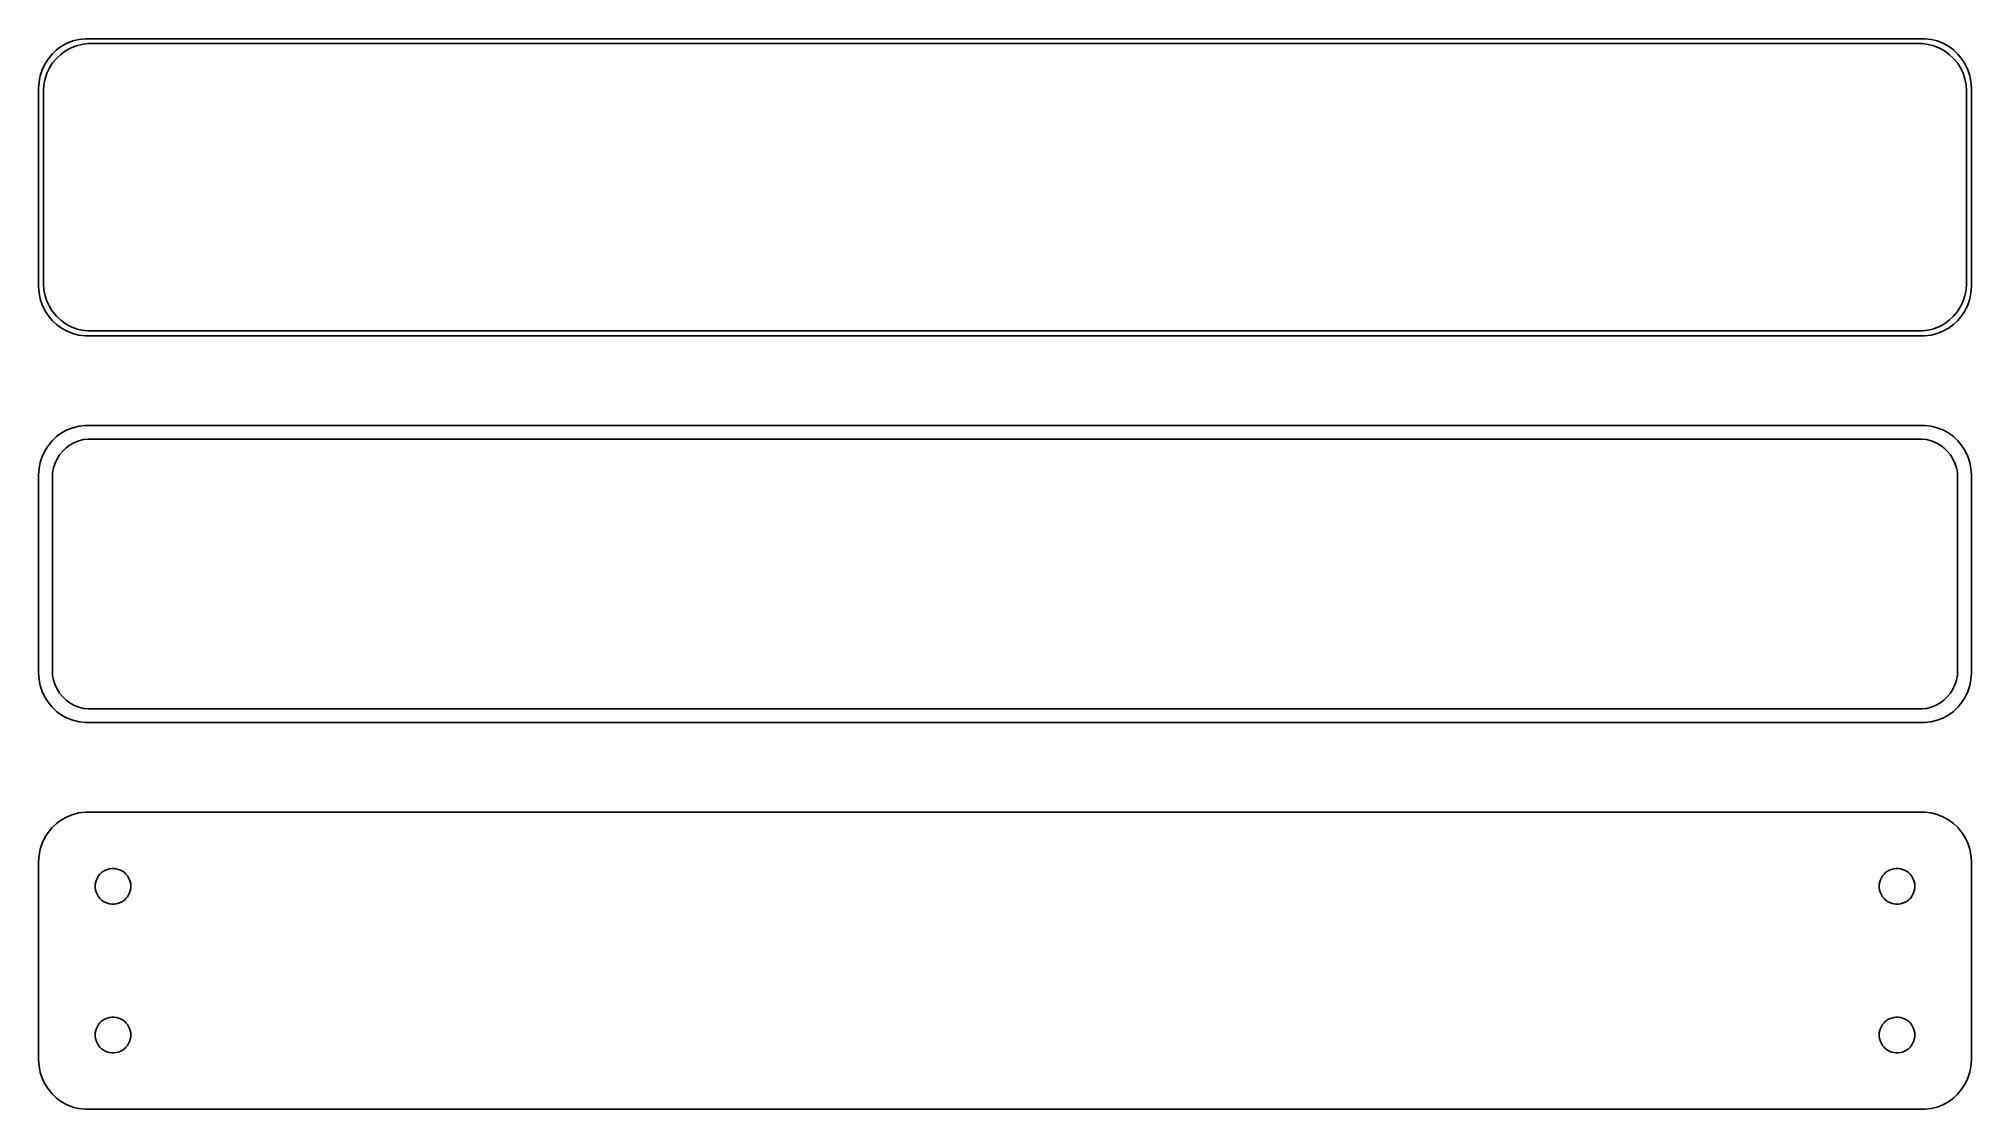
# Model space of a CAD drawing. Header units: metres. Extents: x -98 to 98, y 63 to 171.
import ezdxf

# ---------------------------------------------------------------- set-up
doc = ezdxf.new("R2010")
doc.units = ezdxf.units.M

msp = doc.modelspace()

# ---------------------------------------------------------------- linework, layer by layer
for p, q in [((-95.6871, 169.853), (-96.1448, 169.423)), ((-95.1791, 170.222), (-95.6871, 169.853)), ((-95.2778, 169.41), (-94.7952, 169.761)), ((-94.6289, 170.524), (-95.1791, 170.222)), ((-94.7952, 169.761), (-94.2724, 170.048)), ((-94.0451, 170.755), (-94.6289, 170.524)), ((-94.2724, 170.048), (-93.7178, 170.268)), ((-93.4369, 170.911), (-94.0451, 170.755)), ((-93.7178, 170.268), (-93.1401, 170.416)), ((-92.8139, 170.99), (-93.4369, 170.911)), ((-93.1401, 170.416), (-92.5482, 170.491)), ((92.8139, 170.99), (-92.8139, 170.99)), ((-92.5482, 170.491), (92.5482, 170.491)), ((92.5482, 170.491), (93.1401, 170.416)), ((93.4369, 170.911), (92.8139, 170.99)), ((93.1401, 170.416), (93.7178, 170.268)), ((94.0451, 170.755), (93.4369, 170.911)), ((93.7178, 170.268), (94.2724, 170.048)), ((94.6289, 170.524), (94.0451, 170.755)), ((94.2724, 170.048), (94.7952, 169.761)), ((95.1791, 170.222), (94.6289, 170.524)), ((94.7952, 169.761), (95.2778, 169.41)), ((95.6871, 169.853), (95.1791, 170.222)), ((96.1448, 169.423), (95.6871, 169.853)), ((-97.1489, 167.841), (-97.3429, 167.243)), ((-96.8815, 168.409), (-97.1489, 167.841)), ((-96.5451, 168.939), (-96.8815, 168.409)), ((-96.6664, 167.499), (-96.4125, 168.038)), ((-96.1448, 169.423), (-96.5451, 168.939)), ((-96.4125, 168.038), (-96.0928, 168.542)), ((-96.0928, 168.542), (-95.7126, 169.002)), ((-95.7126, 169.002), (-95.2778, 169.41)), ((95.2778, 169.41), (95.7126, 169.002)), ((95.7126, 169.002), (96.0928, 168.542)), ((96.0928, 168.542), (96.4125, 168.038)), ((96.5451, 168.939), (96.1448, 169.423)), ((96.4125, 168.038), (96.6664, 167.499)), ((96.8815, 168.409), (96.5451, 168.939)), ((97.1489, 167.841), (96.8815, 168.409)), ((97.3429, 167.243), (97.1489, 167.841)), ((-97.4606, 166.627), (-97.5, 166)), ((-97.5, 166), (-97.5, 146)), ((-97.3429, 167.243), (-97.4606, 166.627)), ((-97, 165.75), (-96.9625, 166.345)), ((-97, 146.25), (-97, 165.75)), ((-96.9625, 166.345), (-96.8508, 166.931)), ((-96.8508, 166.931), (-96.6664, 167.499)), ((96.6664, 167.499), (96.8508, 166.931)), ((96.8508, 166.931), (96.9625, 166.345)), ((96.9625, 166.345), (97, 165.75)), ((97, 165.75), (97, 146.25)), ((97.4606, 166.627), (97.3429, 167.243)), ((97.5, 166), (97.4606, 166.627)), ((97.5, 146), (97.5, 166)), ((-96.9625, 145.655), (-97, 146.25)), ((97, 146.25), (96.9625, 145.655)), ((-97.5, 146), (-97.4606, 145.373)), ((-97.4606, 145.373), (-97.3429, 144.757)), ((-97.3429, 144.757), (-97.1489, 144.159)), ((-96.8508, 145.069), (-96.9625, 145.655)), ((-96.6664, 144.501), (-96.8508, 145.069)), ((-96.4125, 143.962), (-96.6664, 144.501)), ((96.6664, 144.501), (96.4125, 143.962)), ((96.8508, 145.069), (96.6664, 144.501)), ((96.9625, 145.655), (96.8508, 145.069)), ((97.1489, 144.159), (97.3429, 144.757)), ((97.3429, 144.757), (97.4606, 145.373)), ((97.4606, 145.373), (97.5, 146)), ((-97.1489, 144.159), (-96.8815, 143.591)), ((-96.8815, 143.591), (-96.5451, 143.061)), ((-96.5451, 143.061), (-96.1448, 142.577)), ((-96.0928, 143.458), (-96.4125, 143.962)), ((-96.1448, 142.577), (-95.6871, 142.147)), ((-95.7126, 142.998), (-96.0928, 143.458)), ((-95.2778, 142.59), (-95.7126, 142.998)), ((-94.7952, 142.239), (-95.2778, 142.59)), ((95.2778, 142.59), (94.7952, 142.239)), ((95.7126, 142.998), (95.2778, 142.59)), ((95.6871, 142.147), (96.1448, 142.577)), ((96.0928, 143.458), (95.7126, 142.998)), ((96.4125, 143.962), (96.0928, 143.458)), ((96.1448, 142.577), (96.5451, 143.061)), ((96.5451, 143.061), (96.8815, 143.591)), ((96.8815, 143.591), (97.1489, 144.159)), ((-95.6871, 142.147), (-95.1791, 141.778)), ((-95.1791, 141.778), (-94.6289, 141.476)), ((-94.2724, 141.952), (-94.7952, 142.239)), ((-94.6289, 141.476), (-94.0451, 141.245)), ((-93.7178, 141.732), (-94.2724, 141.952)), ((-94.0451, 141.245), (-93.4369, 141.089)), ((-93.1401, 141.584), (-93.7178, 141.732)), ((-93.4369, 141.089), (-92.8139, 141.01)), ((-92.5482, 141.509), (-93.1401, 141.584)), ((-92.8139, 141.01), (92.8139, 141.01)), ((92.5482, 141.509), (-92.5482, 141.509)), ((93.1401, 141.584), (92.5482, 141.509)), ((92.8139, 141.01), (93.4369, 141.089)), ((93.7178, 141.732), (93.1401, 141.584)), ((93.4369, 141.089), (94.0451, 141.245)), ((94.2724, 141.952), (93.7178, 141.732)), ((94.0451, 141.245), (94.6289, 141.476)), ((94.7952, 142.239), (94.2724, 141.952)), ((94.6289, 141.476), (95.1791, 141.778)), ((95.1791, 141.778), (95.6871, 142.147)), ((-95.6871, 130.853), (-96.1448, 130.423)), ((-95.1791, 131.222), (-95.6871, 130.853)), ((-94.6289, 131.524), (-95.1791, 131.222)), ((-94.0451, 131.755), (-94.6289, 131.524)), ((-93.4369, 131.911), (-94.0451, 131.755)), ((-92.8139, 131.99), (-93.4369, 131.911)), ((92.8139, 131.99), (-92.8139, 131.99)), ((93.4369, 131.911), (92.8139, 131.99)), ((94.0451, 131.755), (93.4369, 131.911)), ((94.6289, 131.524), (94.0451, 131.755)), ((95.1791, 131.222), (94.6289, 131.524)), ((95.6871, 130.853), (95.1791, 131.222)), ((96.1448, 130.423), (95.6871, 130.853)), ((-97.1489, 128.841), (-97.3429, 128.243)), ((-96.8815, 129.409), (-97.1489, 128.841)), ((-96.5451, 129.939), (-96.8815, 129.409)), ((-96.1448, 130.423), (-96.5451, 129.939)), ((-95.6408, 128.614), (-95.3805, 129.024)), ((-95.3805, 129.024), (-95.0707, 129.399)), ((-95.0707, 129.399), (-94.7165, 129.731)), ((-94.7165, 129.731), (-94.3234, 130.017)), ((-94.3234, 130.017), (-93.8975, 130.251)), ((-93.8975, 130.251), (-93.4457, 130.43)), ((-93.4457, 130.43), (-92.9751, 130.551)), ((-92.9751, 130.551), (-92.493, 130.612)), ((-92.493, 130.612), (92.493, 130.612)), ((92.493, 130.612), (92.9751, 130.551)), ((92.9751, 130.551), (93.4457, 130.43)), ((93.4457, 130.43), (93.8975, 130.251)), ((93.8975, 130.251), (94.3234, 130.017)), ((94.3234, 130.017), (94.7165, 129.731)), ((94.7165, 129.731), (95.0707, 129.399)), ((95.0707, 129.399), (95.3805, 129.024)), ((95.3805, 129.024), (95.6408, 128.614)), ((96.5451, 129.939), (96.1448, 130.423)), ((96.8815, 129.409), (96.5451, 129.939)), ((97.1489, 128.841), (96.8815, 129.409)), ((97.3429, 128.243), (97.1489, 128.841)), ((-97.4606, 127.627), (-97.5, 127)), ((-97.5, 127), (-97.5, 107)), ((-97.3429, 128.243), (-97.4606, 127.627)), ((-96.1195, 126.75), (-96.089, 127.235)), ((-96.1195, 107.25), (-96.1195, 126.75)), ((-96.089, 127.235), (-95.9979, 127.712)), ((-95.9979, 127.712), (-95.8477, 128.174)), ((-95.8477, 128.174), (-95.6408, 128.614)), ((95.6408, 128.614), (95.8477, 128.174)), ((95.8477, 128.174), (95.9979, 127.712)), ((95.9979, 127.712), (96.089, 127.235)), ((96.089, 127.235), (96.1195, 126.75)), ((96.1195, 126.75), (96.1195, 107.25)), ((97.4606, 127.627), (97.3429, 128.243)), ((97.5, 127), (97.4606, 127.627)), ((97.5, 107), (97.5, 127)), ((-96.089, 106.765), (-96.1195, 107.25)), ((96.1195, 107.25), (96.089, 106.765)), ((-97.5, 107), (-97.4606, 106.373)), ((-97.4606, 106.373), (-97.3429, 105.757)), ((-97.3429, 105.757), (-97.1489, 105.159)), ((-95.9979, 106.288), (-96.089, 106.765)), ((-95.8477, 105.826), (-95.9979, 106.288)), ((-95.6408, 105.386), (-95.8477, 105.826)), ((-95.3805, 104.976), (-95.6408, 105.386)), ((95.6408, 105.386), (95.3805, 104.976)), ((95.8477, 105.826), (95.6408, 105.386)), ((95.9979, 106.288), (95.8477, 105.826)), ((96.089, 106.765), (95.9979, 106.288)), ((97.1489, 105.159), (97.3429, 105.757)), ((97.3429, 105.757), (97.4606, 106.373)), ((97.4606, 106.373), (97.5, 107)), ((-97.1489, 105.159), (-96.8815, 104.591)), ((-96.8815, 104.591), (-96.5451, 104.061)), ((-96.5451, 104.061), (-96.1448, 103.577)), ((-96.1448, 103.577), (-95.6871, 103.147)), ((-95.0707, 104.601), (-95.3805, 104.976)), ((-94.7165, 104.269), (-95.0707, 104.601)), ((-94.3234, 103.983), (-94.7165, 104.269)), ((-93.8975, 103.749), (-94.3234, 103.983)), ((-93.4457, 103.57), (-93.8975, 103.749)), ((-92.9751, 103.449), (-93.4457, 103.57)), ((-92.493, 103.388), (-92.9751, 103.449)), ((92.493, 103.388), (-92.493, 103.388)), ((92.9751, 103.449), (92.493, 103.388)), ((93.4457, 103.57), (92.9751, 103.449)), ((93.8975, 103.749), (93.4457, 103.57)), ((94.3234, 103.983), (93.8975, 103.749)), ((94.7165, 104.269), (94.3234, 103.983)), ((95.0707, 104.601), (94.7165, 104.269)), ((95.3805, 104.976), (95.0707, 104.601)), ((95.6871, 103.147), (96.1448, 103.577)), ((96.1448, 103.577), (96.5451, 104.061)), ((96.5451, 104.061), (96.8815, 104.591)), ((96.8815, 104.591), (97.1489, 105.159)), ((-95.6871, 103.147), (-95.1791, 102.778)), ((-95.1791, 102.778), (-94.6289, 102.476)), ((-94.6289, 102.476), (-94.0451, 102.245)), ((-94.0451, 102.245), (-93.4369, 102.089)), ((-93.4369, 102.089), (-92.8139, 102.01)), ((-92.8139, 102.01), (92.8139, 102.01)), ((92.8139, 102.01), (93.4369, 102.089)), ((93.4369, 102.089), (94.0451, 102.245)), ((94.0451, 102.245), (94.6289, 102.476)), ((94.6289, 102.476), (95.1791, 102.778)), ((95.1791, 102.778), (95.6871, 103.147)), ((-95.6871, 91.8526), (-96.1448, 91.4227)), ((-95.1791, 92.2216), (-95.6871, 91.8526)), ((-94.6289, 92.5241), (-95.1791, 92.2216)), ((-94.0451, 92.7553), (-94.6289, 92.5241)), ((-93.4369, 92.9114), (-94.0451, 92.7553)), ((-92.8139, 92.9901), (-93.4369, 92.9114)), ((92.8139, 92.9901), (-92.8139, 92.9901)), ((93.4369, 92.9114), (92.8139, 92.9901)), ((94.0451, 92.7553), (93.4369, 92.9114)), ((94.6289, 92.5241), (94.0451, 92.7553)), ((95.1791, 92.2216), (94.6289, 92.5241)), ((95.6871, 91.8526), (95.1791, 92.2216)), ((96.1448, 91.4227), (95.6871, 91.8526)), ((-97.1489, 89.8406), (-97.3429, 89.2434)), ((-96.8815, 90.4088), (-97.1489, 89.8406)), ((-96.5451, 90.9389), (-96.8815, 90.4088)), ((-96.1448, 91.4227), (-96.5451, 90.9389)), ((96.5451, 90.9389), (96.1448, 91.4227)), ((96.8815, 90.4088), (96.5451, 90.9389)), ((97.1489, 89.8406), (96.8815, 90.4088)), ((97.3429, 89.2434), (97.1489, 89.8406)), ((-97.4606, 88.6267), (-97.5, 88)), ((-97.5, 88), (-97.5, 68)), ((-97.3429, 89.2434), (-97.4606, 88.6267)), ((97.4606, 88.6267), (97.3429, 89.2434)), ((97.5, 88), (97.4606, 88.6267)), ((97.5, 68), (97.5, 88)), ((-91.7858, 85.7256), (-91.7434, 85.9476)), ((-91.7434, 85.9476), (-91.6736, 86.1626)), ((-91.6736, 86.1626), (-91.5773, 86.3671)), ((-91.5773, 86.3671), (-91.4562, 86.558)), ((-91.4562, 86.558), (-91.3121, 86.7322)), ((-91.3121, 86.7322), (-91.1474, 86.8869)), ((-91.1474, 86.8869), (-90.9645, 87.0198)), ((-90.9645, 87.0198), (-90.7664, 87.1287)), ((-90.7664, 87.1287), (-90.5562, 87.2119)), ((-90.5562, 87.2119), (-90.3373, 87.2681)), ((-90.3373, 87.2681), (-90.113, 87.2964)), ((-90.113, 87.2964), (-89.887, 87.2964)), ((-89.887, 87.2964), (-89.6627, 87.2681)), ((-89.6627, 87.2681), (-89.4438, 87.2119)), ((-89.4438, 87.2119), (-89.2336, 87.1287)), ((-89.2336, 87.1287), (-89.0355, 87.0198)), ((-89.0355, 87.0198), (-88.8526, 86.8869)), ((-88.8526, 86.8869), (-88.6879, 86.7322)), ((-88.6879, 86.7322), (-88.5438, 86.558)), ((-88.5438, 86.558), (-88.4226, 86.3671)), ((-88.4226, 86.3671), (-88.3264, 86.1626)), ((-88.3264, 86.1626), (-88.2565, 85.9476)), ((-88.2565, 85.9476), (-88.2142, 85.7256)), ((88.2142, 85.7256), (88.2565, 85.9476)), ((88.2565, 85.9476), (88.3264, 86.1626)), ((88.3264, 86.1626), (88.4226, 86.3671)), ((88.4226, 86.3671), (88.5438, 86.558)), ((88.5438, 86.558), (88.6879, 86.7322)), ((88.6879, 86.7322), (88.8526, 86.8869)), ((88.8526, 86.8869), (89.0355, 87.0198)), ((89.0355, 87.0198), (89.2336, 87.1287)), ((89.2336, 87.1287), (89.4438, 87.2119)), ((89.4438, 87.2119), (89.6627, 87.2681)), ((89.6627, 87.2681), (89.887, 87.2964)), ((89.887, 87.2964), (90.113, 87.2964)), ((90.113, 87.2964), (90.3373, 87.2681)), ((90.3373, 87.2681), (90.5562, 87.2119)), ((90.5562, 87.2119), (90.7664, 87.1287)), ((90.7664, 87.1287), (90.9645, 87.0198)), ((90.9645, 87.0198), (91.1474, 86.8869)), ((91.1474, 86.8869), (91.3121, 86.7322)), ((91.3121, 86.7322), (91.4562, 86.558)), ((91.4562, 86.558), (91.5773, 86.3671)), ((91.5773, 86.3671), (91.6736, 86.1626)), ((91.6736, 86.1626), (91.7434, 85.9476)), ((91.7434, 85.9476), (91.7858, 85.7256)), ((-91.8, 85.5), (-91.7858, 85.7256)), ((-91.7858, 85.2744), (-91.8, 85.5)), ((-91.7434, 85.0524), (-91.7858, 85.2744)), ((-91.6736, 84.8374), (-91.7434, 85.0524)), ((-91.5773, 84.6328), (-91.6736, 84.8374)), ((-91.4562, 84.442), (-91.5773, 84.6328)), ((-91.3121, 84.2678), (-91.4562, 84.442)), ((-91.1474, 84.1131), (-91.3121, 84.2678)), ((-90.9645, 83.9802), (-91.1474, 84.1131)), ((-90.7664, 83.8713), (-90.9645, 83.9802)), ((-90.5562, 83.7881), (-90.7664, 83.8713)), ((-89.2336, 83.8713), (-89.4438, 83.7881)), ((-89.0355, 83.9802), (-89.2336, 83.8713)), ((-88.8526, 84.1131), (-89.0355, 83.9802)), ((-88.6879, 84.2678), (-88.8526, 84.1131)), ((-88.5438, 84.442), (-88.6879, 84.2678)), ((-88.4226, 84.6328), (-88.5438, 84.442)), ((-88.3264, 84.8374), (-88.4226, 84.6328)), ((-88.2565, 85.0524), (-88.3264, 84.8374)), ((-88.2142, 85.2744), (-88.2565, 85.0524)), ((-88.2142, 85.7256), (-88.2, 85.5)), ((-88.2, 85.5), (-88.2142, 85.2744)), ((88.2, 85.5), (88.2142, 85.7256)), ((88.2142, 85.2744), (88.2, 85.5)), ((88.2565, 85.0524), (88.2142, 85.2744)), ((88.3264, 84.8374), (88.2565, 85.0524)), ((88.4226, 84.6328), (88.3264, 84.8374)), ((88.5438, 84.442), (88.4226, 84.6328)), ((88.6879, 84.2678), (88.5438, 84.442)), ((88.8526, 84.1131), (88.6879, 84.2678)), ((89.0355, 83.9802), (88.8526, 84.1131)), ((89.2336, 83.8713), (89.0355, 83.9802)), ((89.4438, 83.7881), (89.2336, 83.8713)), ((90.7664, 83.8713), (90.5562, 83.7881)), ((90.9645, 83.9802), (90.7664, 83.8713)), ((91.1474, 84.1131), (90.9645, 83.9802)), ((91.3121, 84.2678), (91.1474, 84.1131)), ((91.4562, 84.442), (91.3121, 84.2678)), ((91.5773, 84.6328), (91.4562, 84.442)), ((91.6736, 84.8374), (91.5773, 84.6328)), ((91.7434, 85.0524), (91.6736, 84.8374)), ((91.7858, 85.2744), (91.7434, 85.0524)), ((91.7858, 85.7256), (91.8, 85.5)), ((91.8, 85.5), (91.7858, 85.2744)), ((-90.3373, 83.7319), (-90.5562, 83.7881)), ((-90.113, 83.7036), (-90.3373, 83.7319)), ((-89.887, 83.7036), (-90.113, 83.7036)), ((-89.6627, 83.7319), (-89.887, 83.7036)), ((-89.4438, 83.7881), (-89.6627, 83.7319)), ((89.6627, 83.7319), (89.4438, 83.7881)), ((89.887, 83.7036), (89.6627, 83.7319)), ((90.113, 83.7036), (89.887, 83.7036)), ((90.3373, 83.7319), (90.113, 83.7036)), ((90.5562, 83.7881), (90.3373, 83.7319)), ((-90.7664, 72.1287), (-90.5562, 72.2119)), ((-90.5562, 72.2119), (-90.3373, 72.2681)), ((-90.3373, 72.2681), (-90.113, 72.2964)), ((-90.113, 72.2964), (-89.887, 72.2964)), ((-89.887, 72.2964), (-89.6627, 72.2681)), ((-89.6627, 72.2681), (-89.4438, 72.2119)), ((-89.4438, 72.2119), (-89.2336, 72.1287)), ((89.2336, 72.1287), (89.4438, 72.2119)), ((89.4438, 72.2119), (89.6627, 72.2681)), ((89.6627, 72.2681), (89.887, 72.2964)), ((89.887, 72.2964), (90.113, 72.2964)), ((90.113, 72.2964), (90.3373, 72.2681)), ((90.3373, 72.2681), (90.5562, 72.2119)), ((90.5562, 72.2119), (90.7664, 72.1287)), ((-91.8, 70.5), (-91.7858, 70.7256)), ((-91.7858, 70.2744), (-91.8, 70.5)), ((-91.7858, 70.7256), (-91.7434, 70.9476)), ((-91.7434, 70.0524), (-91.7858, 70.2744)), ((-91.7434, 70.9476), (-91.6736, 71.1626)), ((-91.6736, 71.1626), (-91.5773, 71.3672)), ((-91.5773, 71.3672), (-91.4562, 71.558)), ((-91.4562, 71.558), (-91.3121, 71.7322)), ((-91.3121, 71.7322), (-91.1474, 71.8869)), ((-91.1474, 71.8869), (-90.9645, 72.0198)), ((-90.9645, 72.0198), (-90.7664, 72.1287)), ((-89.2336, 72.1287), (-89.0355, 72.0198)), ((-89.0355, 72.0198), (-88.8526, 71.8869)), ((-88.8526, 71.8869), (-88.6879, 71.7322)), ((-88.6879, 71.7322), (-88.5438, 71.558)), ((-88.5438, 71.558), (-88.4226, 71.3672)), ((-88.4226, 71.3672), (-88.3264, 71.1626)), ((-88.3264, 71.1626), (-88.2565, 70.9476)), ((-88.2565, 70.9476), (-88.2142, 70.7256)), ((-88.2142, 70.2744), (-88.2565, 70.0524)), ((-88.2142, 70.7256), (-88.2, 70.5)), ((-88.2, 70.5), (-88.2142, 70.2744)), ((88.2, 70.5), (88.2142, 70.7256)), ((88.2142, 70.2744), (88.2, 70.5)), ((88.2142, 70.7256), (88.2565, 70.9476)), ((88.2565, 70.0524), (88.2142, 70.2744)), ((88.2565, 70.9476), (88.3264, 71.1626)), ((88.3264, 71.1626), (88.4226, 71.3672)), ((88.4226, 71.3672), (88.5438, 71.558)), ((88.5438, 71.558), (88.6879, 71.7322)), ((88.6879, 71.7322), (88.8526, 71.8869)), ((88.8526, 71.8869), (89.0355, 72.0198)), ((89.0355, 72.0198), (89.2336, 72.1287)), ((90.7664, 72.1287), (90.9645, 72.0198)), ((90.9645, 72.0198), (91.1474, 71.8869)), ((91.1474, 71.8869), (91.3121, 71.7322)), ((91.3121, 71.7322), (91.4562, 71.558)), ((91.4562, 71.558), (91.5773, 71.3672)), ((91.5773, 71.3672), (91.6736, 71.1626)), ((91.6736, 71.1626), (91.7434, 70.9476)), ((91.7434, 70.9476), (91.7858, 70.7256)), ((91.7858, 70.2744), (91.7434, 70.0524)), ((91.7858, 70.7256), (91.8, 70.5)), ((91.8, 70.5), (91.7858, 70.2744)), ((-91.6736, 69.8374), (-91.7434, 70.0524)), ((-91.5773, 69.6329), (-91.6736, 69.8374)), ((-91.4562, 69.442), (-91.5773, 69.6329)), ((-91.3121, 69.2678), (-91.4562, 69.442)), ((-91.1474, 69.1131), (-91.3121, 69.2678)), ((-90.9645, 68.9802), (-91.1474, 69.1131)), ((-90.7664, 68.8713), (-90.9645, 68.9802)), ((-90.5562, 68.7881), (-90.7664, 68.8713)), ((-90.3373, 68.7319), (-90.5562, 68.7881)), ((-90.113, 68.7036), (-90.3373, 68.7319)), ((-89.887, 68.7036), (-90.113, 68.7036)), ((-89.6627, 68.7319), (-89.887, 68.7036)), ((-89.4438, 68.7881), (-89.6627, 68.7319)), ((-89.2336, 68.8713), (-89.4438, 68.7881)), ((-89.0355, 68.9802), (-89.2336, 68.8713)), ((-88.8526, 69.1131), (-89.0355, 68.9802)), ((-88.6879, 69.2678), (-88.8526, 69.1131)), ((-88.5438, 69.442), (-88.6879, 69.2678)), ((-88.4226, 69.6329), (-88.5438, 69.442)), ((-88.3264, 69.8374), (-88.4226, 69.6329)), ((-88.2565, 70.0524), (-88.3264, 69.8374)), ((88.3264, 69.8374), (88.2565, 70.0524)), ((88.4226, 69.6329), (88.3264, 69.8374)), ((88.5438, 69.442), (88.4226, 69.6329)), ((88.6879, 69.2678), (88.5438, 69.442)), ((88.8526, 69.1131), (88.6879, 69.2678)), ((89.0355, 68.9802), (88.8526, 69.1131)), ((89.2336, 68.8713), (89.0355, 68.9802)), ((89.4438, 68.7881), (89.2336, 68.8713)), ((89.6627, 68.7319), (89.4438, 68.7881)), ((89.887, 68.7036), (89.6627, 68.7319)), ((90.113, 68.7036), (89.887, 68.7036)), ((90.3373, 68.7319), (90.113, 68.7036)), ((90.5562, 68.7881), (90.3373, 68.7319)), ((90.7664, 68.8713), (90.5562, 68.7881)), ((90.9645, 68.9802), (90.7664, 68.8713)), ((91.1474, 69.1131), (90.9645, 68.9802)), ((91.3121, 69.2678), (91.1474, 69.1131)), ((91.4562, 69.442), (91.3121, 69.2678)), ((91.5773, 69.6329), (91.4562, 69.442)), ((91.6736, 69.8374), (91.5773, 69.6329)), ((91.7434, 70.0524), (91.6736, 69.8374)), ((-97.5, 68), (-97.4606, 67.3733)), ((-97.4606, 67.3733), (-97.3429, 66.7566)), ((-97.3429, 66.7566), (-97.1489, 66.1594)), ((97.1489, 66.1594), (97.3429, 66.7566)), ((97.3429, 66.7566), (97.4606, 67.3733)), ((97.4606, 67.3733), (97.5, 68)), ((-97.1489, 66.1594), (-96.8815, 65.5912)), ((-96.8815, 65.5912), (-96.5451, 65.0611)), ((-96.5451, 65.0611), (-96.1448, 64.5773)), ((-96.1448, 64.5773), (-95.6871, 64.1474)), ((95.6871, 64.1474), (96.1448, 64.5773)), ((96.1448, 64.5773), (96.5451, 65.0611)), ((96.5451, 65.0611), (96.8815, 65.5912)), ((96.8815, 65.5912), (97.1489, 66.1594)), ((-95.6871, 64.1474), (-95.1791, 63.7784)), ((-95.1791, 63.7784), (-94.6289, 63.4759)), ((-94.6289, 63.4759), (-94.0451, 63.2447)), ((-94.0451, 63.2447), (-93.4369, 63.0886)), ((-93.4369, 63.0886), (-92.8139, 63.0099)), ((-92.8139, 63.0099), (92.8139, 63.0099)), ((92.8139, 63.0099), (93.4369, 63.0886)), ((93.4369, 63.0886), (94.0451, 63.2447)), ((94.0451, 63.2447), (94.6289, 63.4759)), ((94.6289, 63.4759), (95.1791, 63.7784)), ((95.1791, 63.7784), (95.6871, 64.1474))]:
    msp.add_line(p, q)

doc.saveas('drawing.dxf')
